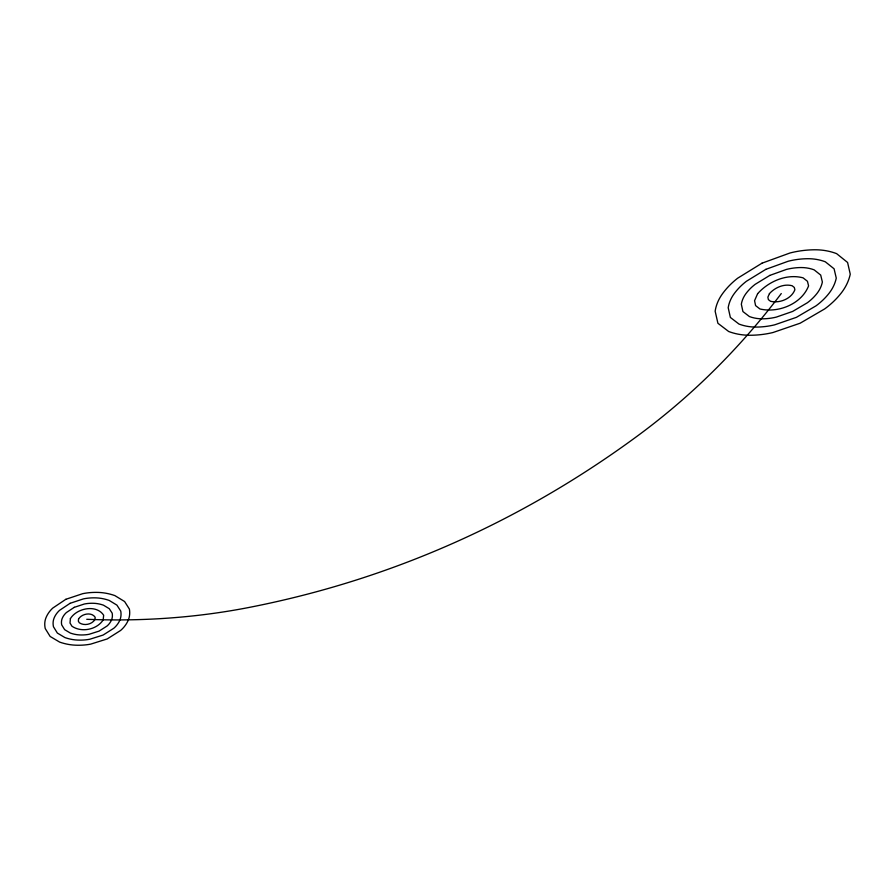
<?xml version="1.0" encoding="UTF-8"?>
<svg xmlns="http://www.w3.org/2000/svg" width="895" height="895" viewBox="0 0 895 895"><rect width="100%" height="100%" fill="white"/><g stroke="black" fill="none" stroke-linecap="round" stroke-linejoin="round"><path stroke-width="1.34" d="M86.737 619.295A978.817 739.013 51.3 0 0 249.504 607.358A2824.049 1638.834 69.9 0 0 637.016 436.301A1064.077 848.639 60.3 0 0 781.279 293.56M70.392 618.624L70.011 623.032L71.947 626.22C81.546 632.821 96.828 629.722 103.149 619.966L103.663 615.234C96.336 604.047 76.735 608.186 70.392 618.624M78.559 618.96L78.346 621.164L79.308 622.775C84.119 626.075 91.782 624.531 94.926 619.631L95.172 617.27C91.503 611.699 81.736 613.757 78.559 618.96M757.629 293.672L754.563 300.686L755.593 305.609L759.922 308.965C778.236 313.317 801.551 304.054 808.577 285.897L807.447 281.287L803.083 277.842C786.627 273.478 768.671 281.388 757.629 293.672M769.443 293.616L767.876 297.14L768.38 299.612L770.55 301.302C779.713 303.483 791.404 298.84 794.883 289.745L794.301 287.452L792.131 285.74C783.919 283.57 774.969 287.508 769.443 293.616M65.872 599.292L52.76 608.085A60.804 39.548 21.5 0 0 46.025 617.628A38.955 25.295 22.1 0 0 45.242 628.57L50.142 636.457L59.663 642.107A39.302 25.608 22.7 0 0 75.247 645.172A62.191 40.812 23.1 0 0 90.708 644.12L107.221 638.94L120.612 630.46A62.437 41.226 23 0 0 127.907 620.973A42.177 27.89 22.4 0 0 129.395 609.07L124.595 601.529L114.851 595.589A39.358 25.933 21.7 0 0 98.651 592.434A61.05 39.939 21.3 0 0 82.631 593.698L65.872 599.292M70.078 603.319L59.562 610.334A48.766 31.761 21.6 0 0 54.136 617.953A31.224 20.316 22.1 0 0 53.454 626.735L57.358 633.067L64.999 637.609A31.437 20.507 22.6 0 0 77.507 640.07A49.65 32.578 22.9 0 0 89.914 639.209L103.149 635.036L113.844 628.234A49.807 32.835 22.8 0 0 119.628 620.638A33.663 22.23 22.4 0 0 120.769 611.14L116.921 605.132L109.145 600.4A31.482 20.719 21.8 0 0 96.235 597.882A48.923 32.007 21.5 0 0 83.47 598.878L70.078 603.319M74.263 607.336L66.364 612.572A36.661 23.919 21.8 0 0 62.258 618.288A23.46 15.293 22.1 0 0 61.71 624.889L64.63 629.655L70.369 633.078A23.583 15.405 22.5 0 0 79.789 634.935A37.165 24.378 22.7 0 0 89.131 634.275L99.065 631.12L107.064 625.997A37.254 24.523 22.7 0 0 111.383 620.302A25.205 16.602 22.3 0 0 112.188 613.187L109.291 608.712L103.473 605.177A23.606 15.517 21.9 0 0 93.83 603.297A36.751 24.053 21.7 0 0 84.287 604.024L74.263 607.336M761.992 263.186L737.681 278.188A82.318 66.443 -7.7 0 0 722.433 293.828A52.447 42.803 -6.9 0 0 715.15 311.203L717.913 323.285L728.675 331.508A52.816 43.687 -7.1 0 0 749.708 335.256A83.828 70.078 -8.2 0 0 772.933 332.537L800.13 323.218L824.731 308.876A84.656 70.694 -9.6 0 0 841.043 293.291A57.47 47.469 -10.1 0 0 850.25 274.194L847.587 262.47L836.624 253.643A53.756 43.743 -9.8 0 0 814.439 249.783A83.123 67.013 -8.7 0 0 789.983 252.994L761.992 263.186M765.885 269.328L746.419 281.265A66.017 53.465 -7.8 0 0 734.124 293.773A42.087 34.39 -7.2 0 0 728.194 307.712L730.365 317.445L738.99 324.068A42.322 34.95 -7.4 0 0 755.906 327.078A66.991 55.792 -8.3 0 0 774.578 324.863L796.393 317.345L816.05 305.822A67.517 56.184 -9.3 0 0 829.016 293.347A45.824 37.803 -9.8 0 0 836.266 278.121L834.084 268.802L825.324 261.799A42.915 34.983 -9.5 0 0 807.67 258.711A66.532 53.823 -8.7 0 0 788.215 261.239L765.885 269.328M769.767 275.425L755.145 284.341A49.639 40.331 -8 0 0 745.859 293.717A31.661 25.899 -7.5 0 0 741.34 304.21L742.917 311.55L749.406 316.55A31.795 26.212 -7.6 0 0 762.16 318.821A50.187 41.64 -8.3 0 0 776.233 317.132L792.646 311.438L807.368 302.756A50.478 41.864 -9.1 0 0 817.034 293.392A34.256 28.226 -9.4 0 0 822.371 282.026L820.704 275.078L814.148 269.854A32.13 26.235 -9.3 0 0 800.98 267.549A49.93 40.544 -8.6 0 0 786.459 269.417L769.767 275.425"/></g></svg>
